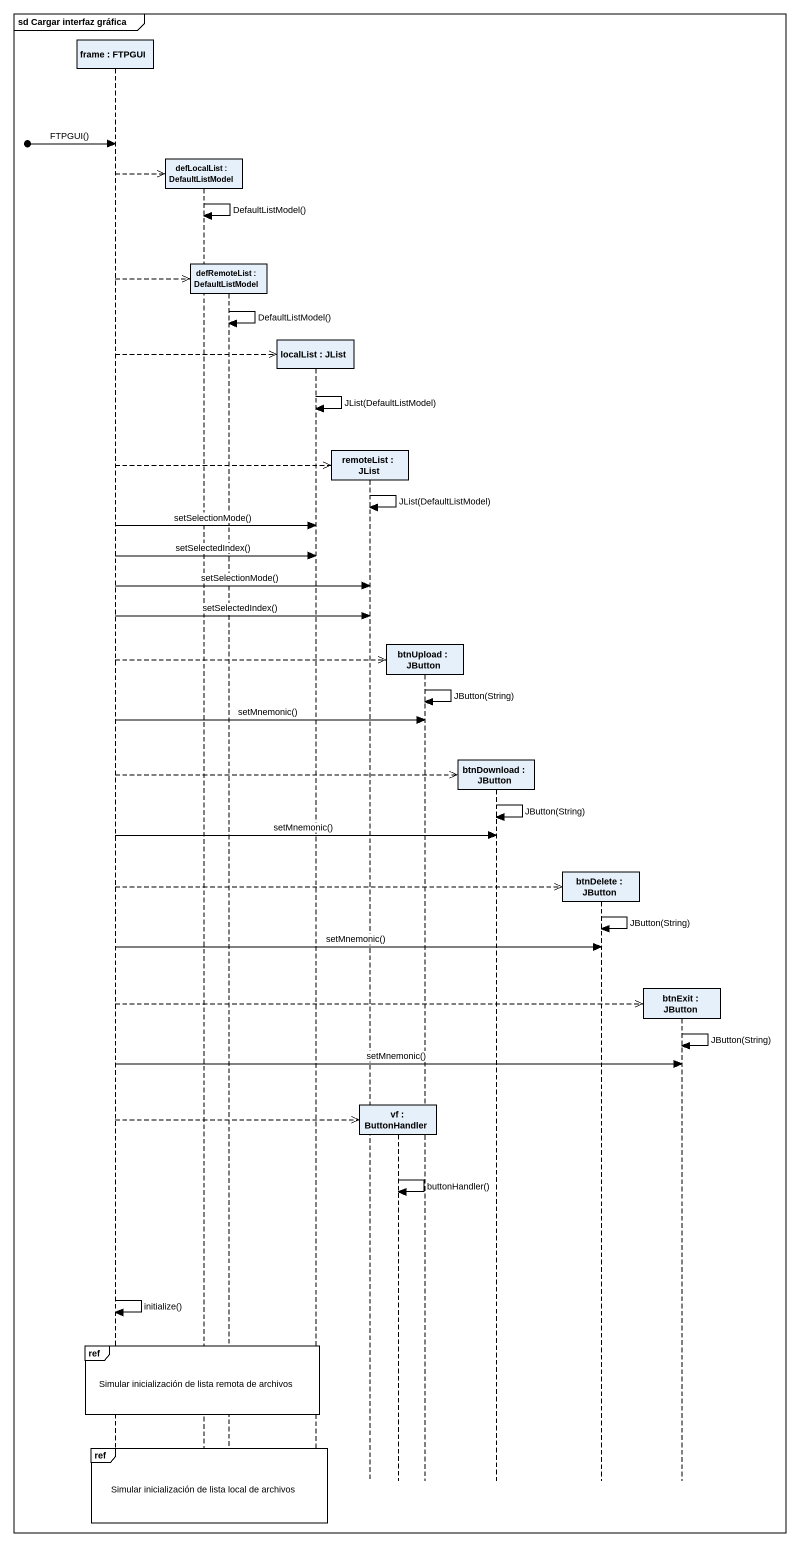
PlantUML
@startuml
mainframe sd Cargar interfaz gráfica
hide footbox
participant "frame : FTPGUI" as frame_
participant "defLocalList : DefaultListModel" as defLocalList
participant "defRemoteList : DefaultListModel" as defRemoteList
participant "localList : JList" as localList
participant "remoteList : JList" as remoteList
participant "vf : ButtonHandler" as vf
participant "btnUpload : JButton" as btnUpload
participant "btnDownload : JButton" as btnDownload
participant "btnDelete : JButton" as btnDelete
participant "btnExit : JButton" as btnExit

[o-> frame_ : FTPGUI()
frame_ -->> defLocalList **
defLocalList -> defLocalList : DefaultListModel()
frame_ -->> defRemoteList **
defRemoteList -> defRemoteList : DefaultListModel()
frame_ -->> localList **
localList -> localList : JList(DefaultListModel)
frame_ -->> remoteList **
remoteList -> remoteList : JList(DefaultListModel)
frame_ -> localList : setSelectionMode()
frame_ -> localList : setSelectedIndex()
frame_ -> remoteList : setSelectionMode()
frame_ -> remoteList : setSelectedIndex()
frame_ -->> btnUpload **
btnUpload -> btnUpload : JButton(String)
frame_ -> btnUpload : setMnemonic()
frame_ -->> btnDownload **
btnDownload -> btnDownload : JButton(String)
frame_ -> btnDownload : setMnemonic()
frame_ -->> btnDelete **
btnDelete -> btnDelete : JButton(String)
frame_ -> btnDelete : setMnemonic()
frame_ -->> btnExit **
btnExit -> btnExit : JButton(String)
frame_ -> btnExit : setMnemonic()
frame_ -->> vf **
vf -> vf : buttonHandler()
frame_ -> frame_ : initialize()
ref over frame_, defLocalList, defRemoteList, localList : Simular inicialización de lista remota de archivos
ref over frame_, defLocalList, defRemoteList, localList : Simular inicialización de lista local de archivos
@enduml
